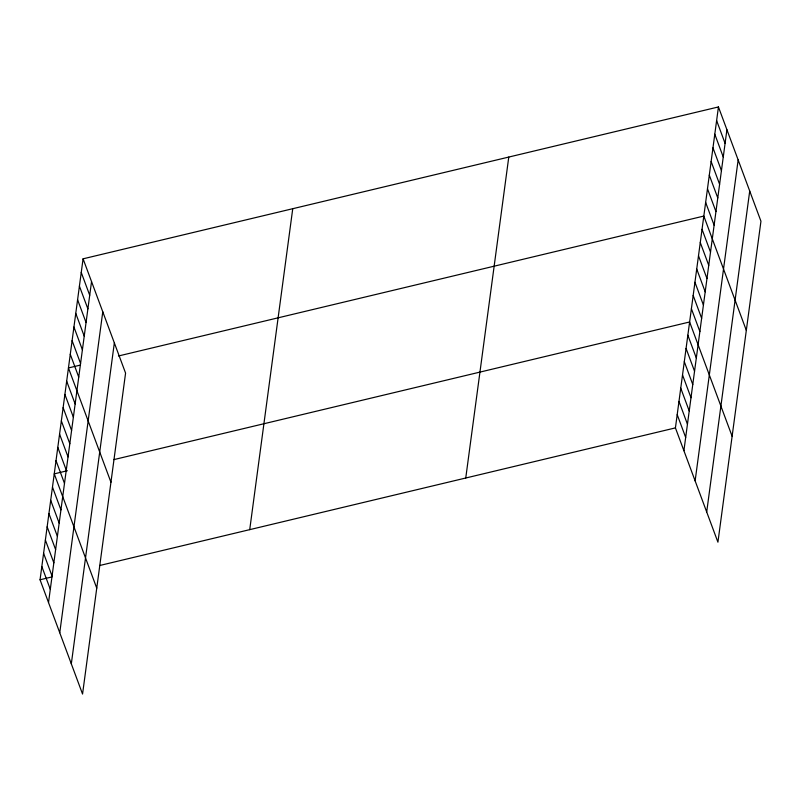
<?xml version="1.0" encoding="UTF-8"?>
<svg xmlns="http://www.w3.org/2000/svg" width="801" height="801" viewBox="0 0 801 801"><rect width="100%" height="100%" fill="white"/><g stroke="black" fill="none" stroke-linecap="round" stroke-linejoin="round"><path stroke-width="1.2" d="M83.074 258.823L125.577 373.106L82.553 694.056L40.05 579.774L83.074 258.823L718.447 106.944L760.95 221.226L717.926 542.177L675.423 427.894L718.447 106.944M48.521 602.552L91.544 281.612M59.755 632.75L102.778 311.799M71.319 663.859L114.343 342.908M249.722 529.651L292.745 208.701M465.751 478.017L508.775 157.066M683.904 450.683L726.918 129.732M695.128 480.87L738.152 159.93M706.702 511.979L749.716 191.038M80.36 365.096L68.445 367.949L110.949 482.232M118.478 355.984L703.819 216.07L746.322 330.352M67.354 470.728L54.248 473.862L96.751 588.144M113.812 459.624L689.621 321.982L732.124 436.265M40.05 579.774L51.965 576.92M99.614 565.526L675.423 427.894M716.625 120.591L725.095 143.369M714.792 134.228L723.263 157.016M712.96 147.865L721.441 170.653M711.138 161.512L719.608 184.29M709.306 175.149L717.776 197.937M707.483 188.786L715.954 211.574M705.651 202.433L714.122 225.211M702.046 229.306L710.517 252.095M700.274 242.543L708.745 265.331M698.502 255.789L706.973 278.568M696.72 269.026L705.2 291.814M694.948 282.262L703.418 305.051M693.175 295.499L701.646 318.287M691.403 308.745L699.874 331.524M687.849 335.219L696.319 358.007M686.077 348.455L694.547 371.243M684.304 361.702L692.775 384.48M682.522 374.938L691.003 397.727M680.75 388.175L689.22 410.963M678.978 401.411L687.448 424.2M677.205 414.658L685.676 437.436M81.241 272.46L89.712 295.249M79.409 286.107L87.89 308.886M77.587 299.744L86.057 322.533M75.755 313.381L84.235 336.17M73.932 327.028L82.403 349.807M72.1 340.665L80.571 363.454M70.268 354.302L78.748 377.091M66.673 381.186L75.144 403.974M64.891 394.422L73.372 417.211M63.119 407.659L71.589 430.447M61.347 420.905L69.817 443.684M59.574 434.142L68.045 456.92M57.792 447.379L66.273 470.167M56.02 460.615L64.491 483.404M52.476 487.098L60.946 509.877M50.693 500.335L59.174 523.123M48.921 513.571L57.402 536.36M47.149 526.818L55.619 549.596M45.377 540.054L53.847 562.833M43.594 553.291L52.075 576.079M41.822 566.527L50.303 589.316"/></g></svg>
